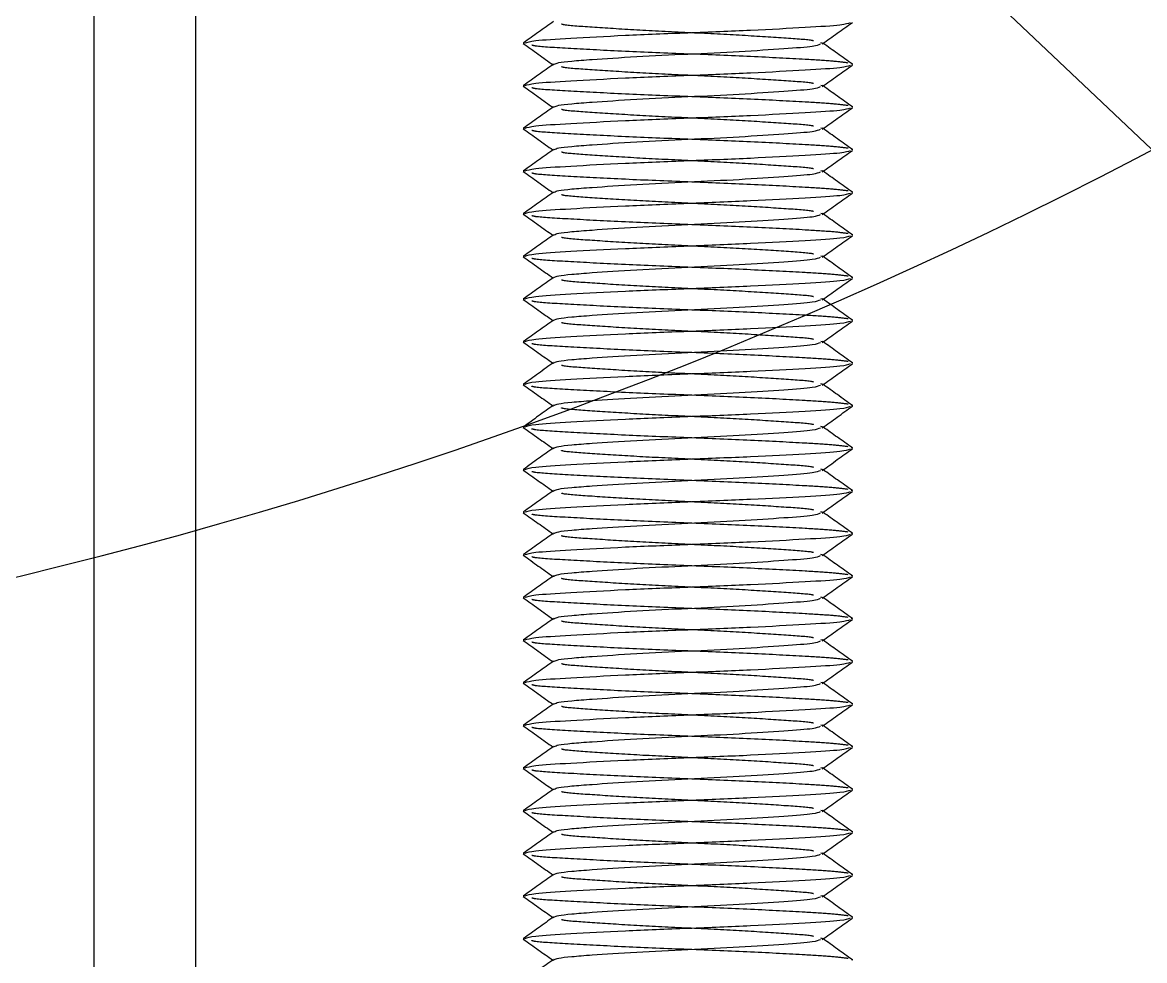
# Model space of a CAD drawing. Header units: metres. Extents: x 0 to 63075, y 0 to 44550.
# Drawn here: x 14238.8 to 14291.4, y 24861.8 to 24905.8 of the extents above; entities that cross this region are included whole.
import ezdxf

# ---------------------------------------------------------------- set-up
doc = ezdxf.new("R2010")
doc.units = ezdxf.units.M
doc.header["$LTSCALE"] = 75
doc.linetypes.add('HIDDEN2', pattern=[4.7625, 3.175, -1.5875])
for name, color, linetype in [('SDM', 7, 'Continuous'), ('SL1', 8, 'Continuous'), ('SL4', 4, 'Continuous'), ('ST1', 7, 'HIDDEN2')]:
    doc.layers.add(name, color=color, linetype=linetype)

# ---------------------------------------------------------------- blocks, each defined once
blk = doc.blocks.new('A$Ca548c4ee')
at = {"layer": 'SL1'}
blk.add_line((5522.121, 2715.219), (6102.121, 2165.219), dxfattribs=at)
blk.add_ellipse((5926.647, 2446.586), major_axis=(0, 241.3), ratio=0.965926, start_param=0.776095, end_param=3.976762, dxfattribs=at)
blk = doc.blocks.new('A$Ca53c419a')
at = {"layer": 'SL4'}
for p, q in [((1004.763, 206.235), (54.76, 206.235)), ((433.056, 190.806), (433.069, 190.862)), ((435.056, 190.806), (435.069, 190.862)), ((437.056, 190.806), (437.069, 190.862)), ((439.056, 190.806), (439.069, 190.862)), ((441.056, 190.806), (441.069, 190.862)), ((443.056, 190.806), (443.069, 190.862)), ((445.056, 190.806), (445.069, 190.862)), ((447.056, 190.806), (447.069, 190.862)), ((449.056, 190.806), (449.069, 190.862)), ((451.056, 190.806), (451.069, 190.862)), ((453.056, 190.806), (453.069, 190.862)), ((455.056, 190.806), (455.069, 190.862)), ((457.056, 190.806), (457.069, 190.862)), ((459.056, 190.806), (459.069, 190.862)), ((461.056, 190.806), (461.069, 190.862)), ((463.056, 190.806), (463.069, 190.862)), ((465.056, 190.806), (465.069, 190.862)), ((467.056, 190.806), (467.069, 190.862)), ((469.056, 190.806), (469.069, 190.862)), ((471.056, 190.806), (471.069, 190.862)), ((473.056, 190.806), (473.069, 190.862)), ((475.056, 190.806), (475.069, 190.862)), ((432.069, 175.408), (432.09, 175.466)), ((434.069, 175.408), (434.09, 175.466)), ((436.069, 175.408), (436.09, 175.466)), ((438.069, 175.408), (438.09, 175.466)), ((440.069, 175.408), (440.09, 175.466)), ((442.069, 175.408), (442.09, 175.466)), ((444.069, 175.408), (444.09, 175.466)), ((446.069, 175.408), (446.09, 175.466)), ((448.069, 175.408), (448.09, 175.466)), ((450.069, 175.408), (450.09, 175.466)), ((452.069, 175.408), (452.09, 175.466)), ((454.069, 175.408), (454.09, 175.466)), ((456.069, 175.408), (456.09, 175.466)), ((458.069, 175.408), (458.09, 175.466)), ((460.069, 175.408), (460.09, 175.466)), ((462.069, 175.408), (462.09, 175.466)), ((464.069, 175.408), (464.09, 175.466)), ((466.069, 175.408), (466.09, 175.466)), ((468.069, 175.408), (468.09, 175.466)), ((470.069, 175.408), (470.09, 175.466)), ((472.069, 175.408), (472.09, 175.466)), ((474.069, 175.408), (474.09, 175.466))]:
    blk.add_line(p, q, dxfattribs=at)
for points, knots in [([(432.093, 189.439), (431.926, 189.674), (431.591, 190.144), (431.256, 190.614), (431.088, 190.849)], [0, 0, 0, 0, 0.499908, 1, 1, 1, 1]), ([(433.056, 190.857), (432.889, 190.623), (432.56, 190.161), (432.231, 189.699), (432.069, 189.472)], [0, 0, 0, 0, 0.5082022, 1, 1, 1, 1]), ([(434.093, 189.439), (433.926, 189.674), (433.591, 190.144), (433.256, 190.614), (433.088, 190.849)], [0, 0, 0, 0, 0.499908, 1, 1, 1, 1]), ([(433.088, 190.771), (433.125, 190.666), (433.205, 190.439), (433.312, 188.718), (433.448, 186.178), (433.569, 183.135), (433.689, 180.092), (433.825, 177.553), (433.931, 175.843), (434.01, 175.618), (434.046, 175.515)], [0, 0, 0, 0, 0.111758, 0.239388, 0.372264, 0.501747, 0.63123, 0.764106, 0.891736, 1, 1, 1, 1]), ([(435.056, 190.857), (434.889, 190.623), (434.56, 190.161), (434.231, 189.699), (434.069, 189.472)], [0, 0, 0, 0, 0.508202, 1, 1, 1, 1]), ([(436.093, 189.439), (435.926, 189.674), (435.591, 190.144), (435.256, 190.614), (435.088, 190.849)], [0, 0, 0, 0, 0.4999079, 1, 1, 1, 1]), ([(435.088, 190.771), (435.125, 190.666), (435.205, 190.439), (435.312, 188.718), (435.448, 186.178), (435.569, 183.135), (435.689, 180.092), (435.825, 177.553), (435.931, 175.843), (436.01, 175.618), (436.046, 175.515)], [0, 0, 0, 0, 0.1117583, 0.2393882, 0.3722641, 0.5017472, 0.6312302, 0.7641061, 0.891736, 1, 1, 1, 1]), ([(437.056, 190.857), (436.889, 190.623), (436.56, 190.161), (436.231, 189.699), (436.069, 189.472)], [0, 0, 0, 0, 0.508202, 1, 1, 1, 1]), ([(438.093, 189.439), (437.926, 189.674), (437.591, 190.144), (437.256, 190.614), (437.088, 190.849)], [0, 0, 0, 0, 0.4999079, 1, 1, 1, 1]), ([(437.088, 190.771), (437.125, 190.666), (437.205, 190.439), (437.312, 188.718), (437.448, 186.178), (437.569, 183.135), (437.689, 180.092), (437.825, 177.553), (437.931, 175.843), (438.01, 175.618), (438.046, 175.515)], [0, 0, 0, 0, 0.1117583, 0.2393882, 0.3722641, 0.5017472, 0.6312302, 0.7641061, 0.891736, 1, 1, 1, 1]), ([(439.056, 190.857), (438.889, 190.623), (438.56, 190.161), (438.231, 189.699), (438.069, 189.472)], [0, 0, 0, 0, 0.5082022, 1, 1, 1, 1]), ([(440.093, 189.439), (439.926, 189.674), (439.591, 190.144), (439.256, 190.614), (439.088, 190.849)], [0, 0, 0, 0, 0.4999079, 1, 1, 1, 1]), ([(439.088, 190.771), (439.125, 190.666), (439.205, 190.439), (439.312, 188.718), (439.448, 186.178), (439.569, 183.135), (439.689, 180.092), (439.825, 177.553), (439.931, 175.843), (440.01, 175.618), (440.046, 175.515)], [0, 0, 0, 0, 0.111758, 0.239388, 0.372264, 0.501747, 0.63123, 0.764106, 0.891736, 1, 1, 1, 1]), ([(441.056, 190.857), (440.889, 190.623), (440.56, 190.161), (440.231, 189.699), (440.069, 189.472)], [0, 0, 0, 0, 0.508202, 1, 1, 1, 1]), ([(442.093, 189.439), (441.926, 189.674), (441.591, 190.144), (441.256, 190.614), (441.088, 190.849)], [0, 0, 0, 0, 0.499908, 1, 1, 1, 1]), ([(441.088, 190.771), (441.125, 190.666), (441.205, 190.439), (441.312, 188.718), (441.448, 186.178), (441.569, 183.135), (441.689, 180.092), (441.825, 177.553), (441.931, 175.843), (442.01, 175.618), (442.046, 175.515)], [0, 0, 0, 0, 0.111758, 0.239388, 0.372264, 0.501747, 0.63123, 0.764106, 0.891736, 1, 1, 1, 1]), ([(443.056, 190.857), (442.889, 190.623), (442.56, 190.161), (442.231, 189.699), (442.069, 189.472)], [0, 0, 0, 0, 0.508202, 1, 1, 1, 1]), ([(444.093, 189.439), (443.926, 189.674), (443.591, 190.144), (443.256, 190.614), (443.088, 190.849)], [0, 0, 0, 0, 0.499908, 1, 1, 1, 1]), ([(443.088, 190.771), (443.125, 190.666), (443.205, 190.439), (443.312, 188.718), (443.448, 186.178), (443.569, 183.135), (443.689, 180.092), (443.825, 177.553), (443.931, 175.843), (444.01, 175.618), (444.046, 175.515)], [0, 0, 0, 0, 0.1117583, 0.2393882, 0.3722641, 0.5017472, 0.6312302, 0.7641061, 0.891736, 1, 1, 1, 1]), ([(445.056, 190.857), (444.889, 190.623), (444.56, 190.161), (444.231, 189.699), (444.069, 189.472)], [0, 0, 0, 0, 0.508202, 1, 1, 1, 1]), ([(446.093, 189.439), (445.926, 189.674), (445.591, 190.144), (445.256, 190.614), (445.088, 190.849)], [0, 0, 0, 0, 0.499908, 1, 1, 1, 1]), ([(445.088, 190.771), (445.125, 190.666), (445.205, 190.439), (445.312, 188.718), (445.448, 186.178), (445.569, 183.135), (445.689, 180.092), (445.825, 177.553), (445.931, 175.843), (446.01, 175.618), (446.046, 175.515)], [0, 0, 0, 0, 0.1117583, 0.2393882, 0.3722641, 0.5017472, 0.6312302, 0.7641061, 0.891736, 1, 1, 1, 1]), ([(447.056, 190.857), (446.889, 190.623), (446.56, 190.161), (446.231, 189.699), (446.069, 189.472)], [0, 0, 0, 0, 0.508202, 1, 1, 1, 1]), ([(448.093, 189.439), (447.926, 189.674), (447.591, 190.144), (447.256, 190.614), (447.088, 190.849)], [0, 0, 0, 0, 0.499908, 1, 1, 1, 1]), ([(447.088, 190.771), (447.125, 190.666), (447.205, 190.439), (447.312, 188.718), (447.448, 186.178), (447.569, 183.135), (447.689, 180.092), (447.825, 177.553), (447.931, 175.843), (448.01, 175.618), (448.046, 175.515)], [0, 0, 0, 0, 0.111758, 0.239388, 0.372264, 0.501747, 0.63123, 0.764106, 0.891736, 1, 1, 1, 1]), ([(449.056, 190.857), (448.889, 190.623), (448.56, 190.161), (448.231, 189.699), (448.069, 189.472)], [0, 0, 0, 0, 0.508202, 1, 1, 1, 1]), ([(450.093, 189.439), (449.926, 189.674), (449.591, 190.144), (449.256, 190.614), (449.088, 190.849)], [0, 0, 0, 0, 0.499908, 1, 1, 1, 1]), ([(449.088, 190.771), (449.125, 190.666), (449.205, 190.439), (449.312, 188.718), (449.448, 186.178), (449.569, 183.135), (449.689, 180.092), (449.825, 177.553), (449.931, 175.843), (450.01, 175.618), (450.046, 175.515)], [0, 0, 0, 0, 0.111758, 0.239388, 0.372264, 0.501747, 0.63123, 0.764106, 0.891736, 1, 1, 1, 1]), ([(451.056, 190.857), (450.889, 190.623), (450.56, 190.161), (450.231, 189.699), (450.069, 189.472)], [0, 0, 0, 0, 0.508202, 1, 1, 1, 1]), ([(452.093, 189.439), (451.926, 189.674), (451.591, 190.144), (451.256, 190.614), (451.088, 190.849)], [0, 0, 0, 0, 0.499908, 1, 1, 1, 1]), ([(451.088, 190.771), (451.125, 190.666), (451.205, 190.439), (451.312, 188.718), (451.448, 186.178), (451.569, 183.135), (451.689, 180.092), (451.825, 177.553), (451.931, 175.843), (452.01, 175.618), (452.046, 175.515)], [0, 0, 0, 0, 0.1117583, 0.2393882, 0.3722641, 0.5017472, 0.6312302, 0.7641061, 0.891736, 1, 1, 1, 1]), ([(453.056, 190.857), (452.889, 190.623), (452.56, 190.161), (452.231, 189.699), (452.069, 189.472)], [0, 0, 0, 0, 0.508202, 1, 1, 1, 1]), ([(454.093, 189.439), (453.926, 189.674), (453.591, 190.144), (453.256, 190.614), (453.088, 190.849)], [0, 0, 0, 0, 0.499908, 1, 1, 1, 1]), ([(453.088, 190.771), (453.125, 190.666), (453.205, 190.439), (453.312, 188.718), (453.448, 186.178), (453.569, 183.135), (453.689, 180.092), (453.825, 177.553), (453.931, 175.843), (454.01, 175.618), (454.046, 175.515)], [0, 0, 0, 0, 0.1117583, 0.2393882, 0.3722641, 0.5017472, 0.6312302, 0.7641061, 0.891736, 1, 1, 1, 1]), ([(455.056, 190.857), (454.889, 190.623), (454.56, 190.161), (454.231, 189.699), (454.069, 189.472)], [0, 0, 0, 0, 0.508202, 1, 1, 1, 1]), ([(456.093, 189.439), (455.926, 189.674), (455.591, 190.144), (455.256, 190.614), (455.088, 190.849)], [0, 0, 0, 0, 0.499908, 1, 1, 1, 1]), ([(455.088, 190.771), (455.125, 190.666), (455.205, 190.439), (455.312, 188.718), (455.448, 186.178), (455.569, 183.135), (455.689, 180.092), (455.825, 177.553), (455.931, 175.843), (456.01, 175.618), (456.046, 175.515)], [0, 0, 0, 0, 0.111758, 0.239388, 0.372264, 0.501747, 0.63123, 0.764106, 0.891736, 1, 1, 1, 1]), ([(457.056, 190.857), (456.889, 190.623), (456.56, 190.161), (456.231, 189.699), (456.069, 189.472)], [0, 0, 0, 0, 0.508202, 1, 1, 1, 1]), ([(458.093, 189.439), (457.926, 189.674), (457.591, 190.144), (457.256, 190.614), (457.088, 190.849)], [0, 0, 0, 0, 0.499908, 1, 1, 1, 1]), ([(457.088, 190.771), (457.125, 190.666), (457.205, 190.439), (457.312, 188.718), (457.448, 186.178), (457.569, 183.135), (457.689, 180.092), (457.825, 177.553), (457.931, 175.843), (458.01, 175.618), (458.046, 175.515)], [0, 0, 0, 0, 0.111758, 0.239388, 0.372264, 0.501747, 0.63123, 0.764106, 0.891736, 1, 1, 1, 1]), ([(459.056, 190.857), (458.889, 190.623), (458.56, 190.161), (458.231, 189.699), (458.069, 189.472)], [0, 0, 0, 0, 0.5082022, 1, 1, 1, 1]), ([(460.093, 189.439), (459.926, 189.674), (459.591, 190.144), (459.256, 190.614), (459.088, 190.849)], [0, 0, 0, 0, 0.499908, 1, 1, 1, 1]), ([(459.088, 190.771), (459.125, 190.666), (459.205, 190.439), (459.312, 188.718), (459.448, 186.178), (459.569, 183.135), (459.689, 180.092), (459.825, 177.553), (459.931, 175.843), (460.01, 175.618), (460.046, 175.515)], [0, 0, 0, 0, 0.111758, 0.239388, 0.372264, 0.501747, 0.63123, 0.764106, 0.891736, 1, 1, 1, 1]), ([(461.056, 190.857), (460.889, 190.623), (460.56, 190.161), (460.231, 189.699), (460.069, 189.472)], [0, 0, 0, 0, 0.508202, 1, 1, 1, 1]), ([(462.093, 189.439), (461.926, 189.674), (461.591, 190.144), (461.256, 190.614), (461.088, 190.849)], [0, 0, 0, 0, 0.499908, 1, 1, 1, 1]), ([(461.088, 190.771), (461.125, 190.666), (461.205, 190.439), (461.312, 188.718), (461.448, 186.178), (461.569, 183.135), (461.689, 180.092), (461.825, 177.553), (461.931, 175.843), (462.01, 175.618), (462.046, 175.515)], [0, 0, 0, 0, 0.1117583, 0.2393882, 0.3722641, 0.5017472, 0.6312302, 0.7641061, 0.891736, 1, 1, 1, 1]), ([(463.056, 190.857), (462.889, 190.623), (462.56, 190.161), (462.231, 189.699), (462.069, 189.472)], [0, 0, 0, 0, 0.508202, 1, 1, 1, 1]), ([(464.093, 189.439), (463.926, 189.674), (463.591, 190.144), (463.256, 190.614), (463.088, 190.849)], [0, 0, 0, 0, 0.499908, 1, 1, 1, 1]), ([(463.088, 190.771), (463.125, 190.666), (463.205, 190.439), (463.312, 188.718), (463.448, 186.178), (463.569, 183.135), (463.689, 180.092), (463.825, 177.553), (463.931, 175.843), (464.01, 175.618), (464.046, 175.515)], [0, 0, 0, 0, 0.111758, 0.239388, 0.372264, 0.501747, 0.63123, 0.764106, 0.891736, 1, 1, 1, 1]), ([(465.056, 190.857), (464.889, 190.623), (464.56, 190.161), (464.231, 189.699), (464.069, 189.472)], [0, 0, 0, 0, 0.508202, 1, 1, 1, 1]), ([(466.093, 189.439), (465.926, 189.674), (465.591, 190.144), (465.256, 190.614), (465.088, 190.849)], [0, 0, 0, 0, 0.499908, 1, 1, 1, 1]), ([(465.088, 190.771), (465.125, 190.666), (465.205, 190.439), (465.312, 188.718), (465.448, 186.178), (465.569, 183.135), (465.689, 180.092), (465.825, 177.553), (465.931, 175.843), (466.01, 175.618), (466.046, 175.515)], [0, 0, 0, 0, 0.111758, 0.239388, 0.372264, 0.501747, 0.63123, 0.764106, 0.891736, 1, 1, 1, 1]), ([(467.056, 190.857), (466.889, 190.623), (466.56, 190.161), (466.231, 189.699), (466.069, 189.472)], [0, 0, 0, 0, 0.5082022, 1, 1, 1, 1]), ([(468.093, 189.439), (467.926, 189.674), (467.591, 190.144), (467.256, 190.614), (467.088, 190.849)], [0, 0, 0, 0, 0.4999079, 1, 1, 1, 1]), ([(467.088, 190.771), (467.125, 190.666), (467.205, 190.439), (467.312, 188.718), (467.448, 186.178), (467.569, 183.135), (467.689, 180.092), (467.825, 177.553), (467.931, 175.843), (468.01, 175.618), (468.046, 175.515)], [0, 0, 0, 0, 0.1117583, 0.2393882, 0.3722641, 0.5017472, 0.6312302, 0.7641061, 0.891736, 1, 1, 1, 1]), ([(469.056, 190.857), (468.889, 190.623), (468.56, 190.161), (468.231, 189.699), (468.069, 189.472)], [0, 0, 0, 0, 0.508202, 1, 1, 1, 1]), ([(470.093, 189.439), (469.926, 189.674), (469.591, 190.144), (469.256, 190.614), (469.088, 190.849)], [0, 0, 0, 0, 0.499908, 1, 1, 1, 1]), ([(469.088, 190.771), (469.125, 190.666), (469.205, 190.439), (469.312, 188.718), (469.448, 186.178), (469.569, 183.135), (469.689, 180.092), (469.825, 177.553), (469.931, 175.843), (470.01, 175.618), (470.046, 175.515)], [0, 0, 0, 0, 0.111758, 0.239388, 0.372264, 0.501747, 0.63123, 0.764106, 0.891736, 1, 1, 1, 1]), ([(471.056, 190.857), (470.889, 190.623), (470.56, 190.161), (470.231, 189.699), (470.069, 189.472)], [0, 0, 0, 0, 0.508202, 1, 1, 1, 1]), ([(472.093, 189.439), (471.926, 189.674), (471.591, 190.144), (471.256, 190.614), (471.088, 190.849)], [0, 0, 0, 0, 0.499908, 1, 1, 1, 1]), ([(471.088, 190.771), (471.125, 190.666), (471.205, 190.439), (471.312, 188.718), (471.448, 186.178), (471.569, 183.135), (471.689, 180.092), (471.825, 177.553), (471.931, 175.843), (472.01, 175.618), (472.046, 175.515)], [0, 0, 0, 0, 0.111758, 0.239388, 0.372264, 0.501747, 0.63123, 0.764106, 0.891736, 1, 1, 1, 1]), ([(473.056, 190.857), (472.889, 190.623), (472.56, 190.161), (472.231, 189.699), (472.069, 189.472)], [0, 0, 0, 0, 0.5082022, 1, 1, 1, 1]), ([(474.093, 189.439), (473.926, 189.674), (473.591, 190.144), (473.256, 190.614), (473.088, 190.849)], [0, 0, 0, 0, 0.499908, 1, 1, 1, 1]), ([(473.088, 190.771), (473.125, 190.666), (473.205, 190.439), (473.312, 188.718), (473.448, 186.178), (473.569, 183.135), (473.689, 180.092), (473.825, 177.553), (473.931, 175.843), (474.01, 175.618), (474.046, 175.515)], [0, 0, 0, 0, 0.111758, 0.239388, 0.372264, 0.501747, 0.63123, 0.764106, 0.891736, 1, 1, 1, 1]), ([(475.056, 190.857), (474.889, 190.623), (474.56, 190.161), (474.231, 189.699), (474.069, 189.472)], [0, 0, 0, 0, 0.508202, 1, 1, 1, 1]), ([(476.093, 189.439), (475.926, 189.674), (475.591, 190.144), (475.256, 190.614), (475.088, 190.849)], [0, 0, 0, 0, 0.499908, 1, 1, 1, 1]), ([(475.088, 190.771), (475.125, 190.666), (475.205, 190.439), (475.312, 188.718), (475.448, 186.178), (475.569, 183.135), (475.689, 180.092), (475.825, 177.553), (475.931, 175.843), (476.01, 175.618), (476.046, 175.515)], [0, 0, 0, 0, 0.111758, 0.239388, 0.372264, 0.501747, 0.63123, 0.764106, 0.891736, 1, 1, 1, 1]), ([(432.092, 189.391), (432.116, 189.35), (432.168, 189.262), (432.238, 188.621), (432.328, 187.48), (432.448, 185.618), (432.569, 183.137), (432.689, 180.645), (432.825, 178.57), (432.93, 177.181), (433.007, 176.998), (433.042, 176.915)], [0, 0, 0, 0, 0.0726073, 0.1550688, 0.2378835, 0.371691, 0.5020758, 0.6324606, 0.7662681, 0.8947836, 1, 1, 1, 1]), ([(434.092, 189.391), (434.116, 189.35), (434.168, 189.262), (434.238, 188.621), (434.328, 187.48), (434.448, 185.618), (434.569, 183.137), (434.689, 180.645), (434.825, 178.57), (434.93, 177.181), (435.007, 176.998), (435.042, 176.915)], [0, 0, 0, 0, 0.072607, 0.155069, 0.237884, 0.371691, 0.502076, 0.632461, 0.766268, 0.894784, 1, 1, 1, 1]), ([(436.092, 189.391), (436.116, 189.35), (436.168, 189.262), (436.238, 188.621), (436.328, 187.48), (436.448, 185.618), (436.569, 183.137), (436.689, 180.645), (436.825, 178.57), (436.93, 177.181), (437.007, 176.998), (437.042, 176.915)], [0, 0, 0, 0, 0.0726073, 0.1550688, 0.2378835, 0.371691, 0.5020758, 0.6324606, 0.7662681, 0.8947836, 1, 1, 1, 1]), ([(438.092, 189.391), (438.116, 189.35), (438.168, 189.262), (438.238, 188.621), (438.328, 187.48), (438.448, 185.618), (438.569, 183.137), (438.689, 180.645), (438.825, 178.57), (438.93, 177.181), (439.007, 176.998), (439.042, 176.915)], [0, 0, 0, 0, 0.072607, 0.155069, 0.237884, 0.371691, 0.502076, 0.632461, 0.766268, 0.894784, 1, 1, 1, 1]), ([(440.092, 189.391), (440.116, 189.35), (440.168, 189.262), (440.238, 188.621), (440.328, 187.48), (440.448, 185.618), (440.569, 183.137), (440.689, 180.645), (440.825, 178.57), (440.93, 177.181), (441.007, 176.998), (441.042, 176.915)], [0, 0, 0, 0, 0.0726073, 0.1550688, 0.2378835, 0.371691, 0.5020758, 0.6324606, 0.7662681, 0.8947836, 1, 1, 1, 1]), ([(442.092, 189.391), (442.116, 189.35), (442.168, 189.262), (442.238, 188.621), (442.328, 187.48), (442.448, 185.618), (442.569, 183.137), (442.689, 180.645), (442.825, 178.57), (442.93, 177.181), (443.007, 176.998), (443.042, 176.915)], [0, 0, 0, 0, 0.072607, 0.155069, 0.237884, 0.371691, 0.502076, 0.632461, 0.766268, 0.894784, 1, 1, 1, 1]), ([(444.092, 189.391), (444.116, 189.35), (444.168, 189.262), (444.238, 188.621), (444.328, 187.48), (444.448, 185.618), (444.569, 183.137), (444.689, 180.645), (444.825, 178.57), (444.93, 177.181), (445.007, 176.998), (445.042, 176.915)], [0, 0, 0, 0, 0.0726073, 0.1550688, 0.2378835, 0.371691, 0.5020758, 0.6324606, 0.7662681, 0.8947836, 1, 1, 1, 1]), ([(446.092, 189.391), (446.116, 189.35), (446.168, 189.262), (446.238, 188.621), (446.328, 187.48), (446.448, 185.618), (446.569, 183.137), (446.689, 180.645), (446.825, 178.57), (446.93, 177.181), (447.007, 176.998), (447.042, 176.915)], [0, 0, 0, 0, 0.072607, 0.155069, 0.237884, 0.371691, 0.502076, 0.632461, 0.766268, 0.894784, 1, 1, 1, 1]), ([(448.092, 189.391), (448.116, 189.35), (448.168, 189.262), (448.238, 188.621), (448.328, 187.48), (448.448, 185.618), (448.569, 183.137), (448.689, 180.645), (448.825, 178.57), (448.93, 177.181), (449.007, 176.998), (449.042, 176.915)], [0, 0, 0, 0, 0.0726073, 0.1550688, 0.2378835, 0.371691, 0.5020758, 0.6324606, 0.7662681, 0.8947836, 1, 1, 1, 1]), ([(450.092, 189.391), (450.116, 189.35), (450.168, 189.262), (450.238, 188.621), (450.328, 187.48), (450.448, 185.618), (450.569, 183.137), (450.689, 180.645), (450.825, 178.57), (450.93, 177.181), (451.007, 176.998), (451.042, 176.915)], [0, 0, 0, 0, 0.072607, 0.155069, 0.237884, 0.371691, 0.502076, 0.632461, 0.766268, 0.894784, 1, 1, 1, 1]), ([(452.092, 189.391), (452.116, 189.35), (452.168, 189.262), (452.238, 188.621), (452.328, 187.48), (452.448, 185.618), (452.569, 183.137), (452.689, 180.645), (452.825, 178.57), (452.93, 177.181), (453.007, 176.998), (453.042, 176.915)], [0, 0, 0, 0, 0.0726073, 0.1550688, 0.2378835, 0.371691, 0.5020758, 0.6324606, 0.7662681, 0.8947836, 1, 1, 1, 1]), ([(454.092, 189.391), (454.116, 189.35), (454.168, 189.262), (454.238, 188.621), (454.328, 187.48), (454.448, 185.618), (454.569, 183.137), (454.689, 180.645), (454.825, 178.57), (454.93, 177.181), (455.007, 176.998), (455.042, 176.915)], [0, 0, 0, 0, 0.072607, 0.155069, 0.237884, 0.371691, 0.502076, 0.632461, 0.766268, 0.894784, 1, 1, 1, 1]), ([(456.092, 189.391), (456.116, 189.35), (456.168, 189.262), (456.238, 188.621), (456.328, 187.48), (456.448, 185.618), (456.569, 183.137), (456.689, 180.645), (456.825, 178.57), (456.93, 177.181), (457.007, 176.998), (457.042, 176.915)], [0, 0, 0, 0, 0.072607, 0.155069, 0.237884, 0.371691, 0.502076, 0.632461, 0.766268, 0.894784, 1, 1, 1, 1]), ([(458.092, 189.391), (458.116, 189.35), (458.168, 189.262), (458.238, 188.621), (458.328, 187.48), (458.448, 185.618), (458.569, 183.137), (458.689, 180.645), (458.825, 178.57), (458.93, 177.181), (459.007, 176.998), (459.042, 176.915)], [0, 0, 0, 0, 0.072607, 0.155069, 0.237884, 0.371691, 0.502076, 0.632461, 0.766268, 0.894784, 1, 1, 1, 1]), ([(460.092, 189.391), (460.116, 189.35), (460.168, 189.262), (460.238, 188.621), (460.328, 187.48), (460.448, 185.618), (460.569, 183.137), (460.689, 180.645), (460.825, 178.57), (460.93, 177.181), (461.007, 176.998), (461.042, 176.915)], [0, 0, 0, 0, 0.072607, 0.155069, 0.237884, 0.371691, 0.502076, 0.632461, 0.766268, 0.894784, 1, 1, 1, 1]), ([(462.092, 189.391), (462.116, 189.35), (462.168, 189.262), (462.238, 188.621), (462.328, 187.48), (462.448, 185.618), (462.569, 183.137), (462.689, 180.645), (462.825, 178.57), (462.93, 177.181), (463.007, 176.998), (463.042, 176.915)], [0, 0, 0, 0, 0.072607, 0.155069, 0.237884, 0.371691, 0.502076, 0.632461, 0.766268, 0.894784, 1, 1, 1, 1]), ([(464.092, 189.391), (464.116, 189.35), (464.168, 189.262), (464.238, 188.621), (464.328, 187.48), (464.448, 185.618), (464.569, 183.137), (464.689, 180.645), (464.825, 178.57), (464.93, 177.181), (465.007, 176.998), (465.042, 176.915)], [0, 0, 0, 0, 0.072607, 0.155069, 0.237884, 0.371691, 0.502076, 0.632461, 0.766268, 0.894784, 1, 1, 1, 1]), ([(466.092, 189.391), (466.116, 189.35), (466.168, 189.262), (466.238, 188.621), (466.328, 187.48), (466.448, 185.618), (466.569, 183.137), (466.689, 180.645), (466.825, 178.57), (466.93, 177.181), (467.007, 176.998), (467.042, 176.915)], [0, 0, 0, 0, 0.072607, 0.155069, 0.237884, 0.371691, 0.502076, 0.632461, 0.766268, 0.894784, 1, 1, 1, 1]), ([(468.092, 189.391), (468.116, 189.35), (468.168, 189.262), (468.238, 188.621), (468.328, 187.48), (468.448, 185.618), (468.569, 183.137), (468.689, 180.645), (468.825, 178.57), (468.93, 177.181), (469.007, 176.998), (469.042, 176.915)], [0, 0, 0, 0, 0.072607, 0.155069, 0.237884, 0.371691, 0.502076, 0.632461, 0.766268, 0.894784, 1, 1, 1, 1]), ([(470.092, 189.391), (470.116, 189.35), (470.168, 189.262), (470.238, 188.621), (470.328, 187.48), (470.448, 185.618), (470.569, 183.137), (470.689, 180.645), (470.825, 178.57), (470.93, 177.181), (471.007, 176.998), (471.042, 176.915)], [0, 0, 0, 0, 0.072607, 0.155069, 0.237884, 0.371691, 0.502076, 0.632461, 0.766268, 0.894784, 1, 1, 1, 1]), ([(472.092, 189.391), (472.116, 189.35), (472.168, 189.262), (472.238, 188.621), (472.328, 187.48), (472.448, 185.618), (472.569, 183.137), (472.689, 180.645), (472.825, 178.57), (472.93, 177.181), (473.007, 176.998), (473.042, 176.915)], [0, 0, 0, 0, 0.072607, 0.155069, 0.237884, 0.371691, 0.502076, 0.632461, 0.766268, 0.894784, 1, 1, 1, 1]), ([(474.092, 189.391), (474.116, 189.35), (474.168, 189.262), (474.238, 188.621), (474.328, 187.48), (474.448, 185.618), (474.569, 183.137), (474.689, 180.645), (474.825, 178.57), (474.93, 177.181), (475.007, 176.998), (475.042, 176.915)], [0, 0, 0, 0, 0.072607, 0.155069, 0.237884, 0.371691, 0.502076, 0.632461, 0.766268, 0.894784, 1, 1, 1, 1]), ([(433.041, 176.836), (433.208, 176.601), (433.543, 176.131), (433.878, 175.661), (434.045, 175.426)], [0, 0, 0, 0, 0.499911, 1, 1, 1, 1]), ([(435.041, 176.836), (435.208, 176.601), (435.543, 176.131), (435.878, 175.661), (436.045, 175.426)], [0, 0, 0, 0, 0.4999108, 1, 1, 1, 1]), ([(437.041, 176.836), (437.208, 176.601), (437.543, 176.131), (437.878, 175.661), (438.045, 175.426)], [0, 0, 0, 0, 0.4999108, 1, 1, 1, 1]), ([(439.041, 176.836), (439.208, 176.601), (439.543, 176.131), (439.878, 175.661), (440.045, 175.426)], [0, 0, 0, 0, 0.499911, 1, 1, 1, 1]), ([(441.041, 176.836), (441.208, 176.601), (441.543, 176.131), (441.878, 175.661), (442.045, 175.426)], [0, 0, 0, 0, 0.499911, 1, 1, 1, 1]), ([(443.041, 176.836), (443.208, 176.601), (443.543, 176.131), (443.878, 175.661), (444.045, 175.426)], [0, 0, 0, 0, 0.499911, 1, 1, 1, 1]), ([(445.041, 176.836), (445.208, 176.601), (445.543, 176.131), (445.878, 175.661), (446.045, 175.426)], [0, 0, 0, 0, 0.499911, 1, 1, 1, 1]), ([(447.041, 176.836), (447.208, 176.601), (447.543, 176.131), (447.878, 175.661), (448.045, 175.426)], [0, 0, 0, 0, 0.4999108, 1, 1, 1, 1]), ([(449.041, 176.836), (449.208, 176.601), (449.543, 176.131), (449.878, 175.661), (450.045, 175.426)], [0, 0, 0, 0, 0.499911, 1, 1, 1, 1]), ([(451.041, 176.836), (451.208, 176.601), (451.543, 176.131), (451.878, 175.661), (452.045, 175.426)], [0, 0, 0, 0, 0.499911, 1, 1, 1, 1]), ([(453.041, 176.836), (453.208, 176.601), (453.543, 176.131), (453.878, 175.661), (454.045, 175.426)], [0, 0, 0, 0, 0.499911, 1, 1, 1, 1]), ([(455.041, 176.836), (455.208, 176.601), (455.543, 176.131), (455.878, 175.661), (456.045, 175.426)], [0, 0, 0, 0, 0.499911, 1, 1, 1, 1]), ([(457.041, 176.836), (457.208, 176.601), (457.543, 176.131), (457.878, 175.661), (458.045, 175.426)], [0, 0, 0, 0, 0.499911, 1, 1, 1, 1]), ([(459.041, 176.836), (459.208, 176.601), (459.543, 176.131), (459.878, 175.661), (460.045, 175.426)], [0, 0, 0, 0, 0.499911, 1, 1, 1, 1]), ([(461.041, 176.836), (461.208, 176.601), (461.543, 176.131), (461.878, 175.661), (462.045, 175.426)], [0, 0, 0, 0, 0.499911, 1, 1, 1, 1]), ([(463.041, 176.836), (463.208, 176.601), (463.543, 176.131), (463.878, 175.661), (464.045, 175.426)], [0, 0, 0, 0, 0.499911, 1, 1, 1, 1]), ([(465.041, 176.836), (465.208, 176.601), (465.543, 176.131), (465.878, 175.661), (466.045, 175.426)], [0, 0, 0, 0, 0.499911, 1, 1, 1, 1]), ([(467.041, 176.836), (467.208, 176.601), (467.543, 176.131), (467.878, 175.661), (468.045, 175.426)], [0, 0, 0, 0, 0.499911, 1, 1, 1, 1]), ([(469.041, 176.836), (469.208, 176.601), (469.543, 176.131), (469.878, 175.661), (470.045, 175.426)], [0, 0, 0, 0, 0.499911, 1, 1, 1, 1]), ([(471.041, 176.836), (471.208, 176.601), (471.543, 176.131), (471.878, 175.661), (472.045, 175.426)], [0, 0, 0, 0, 0.499911, 1, 1, 1, 1]), ([(473.041, 176.836), (473.208, 176.601), (473.543, 176.131), (473.878, 175.661), (474.045, 175.426)], [0, 0, 0, 0, 0.499911, 1, 1, 1, 1]), ([(475.041, 176.836), (475.208, 176.601), (475.543, 176.131), (475.878, 175.661), (476.045, 175.426)], [0, 0, 0, 0, 0.499911, 1, 1, 1, 1]), ([(432.09, 175.423), (432.257, 175.658), (432.583, 176.116), (432.91, 176.573), (433.069, 176.797)], [0, 0, 0, 0, 0.512508, 1, 1, 1, 1]), ([(434.09, 175.423), (434.257, 175.658), (434.583, 176.116), (434.91, 176.573), (435.069, 176.797)], [0, 0, 0, 0, 0.512508, 1, 1, 1, 1]), ([(436.09, 175.423), (436.257, 175.658), (436.583, 176.116), (436.91, 176.573), (437.069, 176.797)], [0, 0, 0, 0, 0.512508, 1, 1, 1, 1]), ([(438.09, 175.423), (438.257, 175.658), (438.583, 176.116), (438.91, 176.573), (439.069, 176.797)], [0, 0, 0, 0, 0.5125075, 1, 1, 1, 1]), ([(440.09, 175.423), (440.257, 175.658), (440.583, 176.116), (440.91, 176.573), (441.069, 176.797)], [0, 0, 0, 0, 0.512508, 1, 1, 1, 1]), ([(442.09, 175.423), (442.257, 175.658), (442.583, 176.116), (442.91, 176.573), (443.069, 176.797)], [0, 0, 0, 0, 0.512508, 1, 1, 1, 1]), ([(444.09, 175.423), (444.257, 175.658), (444.583, 176.116), (444.91, 176.573), (445.069, 176.797)], [0, 0, 0, 0, 0.512508, 1, 1, 1, 1]), ([(446.09, 175.423), (446.257, 175.658), (446.583, 176.116), (446.91, 176.573), (447.069, 176.797)], [0, 0, 0, 0, 0.512508, 1, 1, 1, 1]), ([(448.09, 175.423), (448.257, 175.658), (448.583, 176.116), (448.91, 176.573), (449.069, 176.797)], [0, 0, 0, 0, 0.5125075, 1, 1, 1, 1]), ([(450.09, 175.423), (450.257, 175.658), (450.583, 176.116), (450.91, 176.573), (451.069, 176.797)], [0, 0, 0, 0, 0.512508, 1, 1, 1, 1]), ([(452.09, 175.423), (452.257, 175.658), (452.583, 176.116), (452.91, 176.573), (453.069, 176.797)], [0, 0, 0, 0, 0.512508, 1, 1, 1, 1]), ([(454.09, 175.423), (454.257, 175.658), (454.583, 176.116), (454.91, 176.573), (455.069, 176.797)], [0, 0, 0, 0, 0.512508, 1, 1, 1, 1]), ([(456.09, 175.423), (456.257, 175.658), (456.583, 176.116), (456.91, 176.573), (457.069, 176.797)], [0, 0, 0, 0, 0.5125075, 1, 1, 1, 1]), ([(458.09, 175.423), (458.257, 175.658), (458.583, 176.116), (458.91, 176.573), (459.069, 176.797)], [0, 0, 0, 0, 0.5125075, 1, 1, 1, 1]), ([(460.09, 175.423), (460.257, 175.658), (460.583, 176.116), (460.91, 176.573), (461.069, 176.797)], [0, 0, 0, 0, 0.512508, 1, 1, 1, 1]), ([(462.09, 175.423), (462.257, 175.658), (462.583, 176.116), (462.91, 176.573), (463.069, 176.797)], [0, 0, 0, 0, 0.5125075, 1, 1, 1, 1]), ([(464.09, 175.423), (464.257, 175.658), (464.583, 176.116), (464.91, 176.573), (465.069, 176.797)], [0, 0, 0, 0, 0.5125075, 1, 1, 1, 1]), ([(466.09, 175.423), (466.257, 175.658), (466.583, 176.116), (466.91, 176.573), (467.069, 176.797)], [0, 0, 0, 0, 0.512508, 1, 1, 1, 1]), ([(468.09, 175.423), (468.257, 175.658), (468.583, 176.116), (468.91, 176.573), (469.069, 176.797)], [0, 0, 0, 0, 0.512508, 1, 1, 1, 1]), ([(470.09, 175.423), (470.257, 175.658), (470.583, 176.116), (470.91, 176.573), (471.069, 176.797)], [0, 0, 0, 0, 0.5125075, 1, 1, 1, 1]), ([(472.09, 175.423), (472.257, 175.658), (472.583, 176.116), (472.91, 176.573), (473.069, 176.797)], [0, 0, 0, 0, 0.5125075, 1, 1, 1, 1]), ([(474.09, 175.423), (474.257, 175.658), (474.583, 176.116), (474.91, 176.573), (475.069, 176.797)], [0, 0, 0, 0, 0.512508, 1, 1, 1, 1])]:
    blk.add_open_spline(points, degree=3, knots=knots, dxfattribs=at)
at = {"layer": 'ST1'}
for p, q in [((1004.763, 210.997), (4.763, 210.997)), ((432.069, 189.472), (432.053, 189.45)), ((432.055, 189.403), (432.069, 189.456)), ((434.069, 189.472), (434.053, 189.45)), ((434.055, 189.403), (434.069, 189.456)), ((436.069, 189.472), (436.053, 189.45)), ((436.055, 189.403), (436.069, 189.456)), ((438.069, 189.472), (438.053, 189.45)), ((438.055, 189.403), (438.069, 189.456)), ((440.069, 189.472), (440.053, 189.45)), ((440.055, 189.403), (440.069, 189.456)), ((442.069, 189.472), (442.053, 189.45)), ((442.055, 189.403), (442.069, 189.456)), ((444.069, 189.472), (444.053, 189.45)), ((444.055, 189.403), (444.069, 189.456)), ((446.069, 189.472), (446.053, 189.45)), ((446.055, 189.403), (446.069, 189.456)), ((448.069, 189.472), (448.053, 189.45)), ((448.055, 189.403), (448.069, 189.456)), ((450.069, 189.472), (450.053, 189.45)), ((450.055, 189.403), (450.069, 189.456)), ((452.069, 189.472), (452.053, 189.45)), ((452.055, 189.403), (452.069, 189.456)), ((454.069, 189.472), (454.053, 189.45)), ((454.055, 189.403), (454.069, 189.456)), ((456.069, 189.472), (456.053, 189.45)), ((456.055, 189.403), (456.069, 189.456)), ((458.069, 189.472), (458.053, 189.45)), ((458.055, 189.403), (458.069, 189.456)), ((460.069, 189.472), (460.053, 189.45)), ((460.055, 189.403), (460.069, 189.456)), ((462.069, 189.472), (462.053, 189.45)), ((462.055, 189.403), (462.069, 189.456)), ((464.069, 189.472), (464.053, 189.45)), ((464.055, 189.403), (464.069, 189.456)), ((466.069, 189.472), (466.053, 189.45)), ((466.055, 189.403), (466.069, 189.456)), ((468.069, 189.472), (468.053, 189.45)), ((468.055, 189.403), (468.069, 189.456)), ((470.069, 189.472), (470.053, 189.45)), ((470.055, 189.403), (470.069, 189.456)), ((472.069, 189.472), (472.053, 189.45)), ((472.055, 189.403), (472.069, 189.456)), ((474.069, 189.472), (474.053, 189.45)), ((474.055, 189.403), (474.069, 189.456)), ((433.069, 176.814), (433.092, 176.902)), ((433.069, 176.797), (433.093, 176.831)), ((435.069, 176.814), (435.092, 176.902)), ((435.069, 176.797), (435.093, 176.831)), ((437.069, 176.814), (437.092, 176.902)), ((437.069, 176.797), (437.093, 176.831)), ((439.069, 176.814), (439.092, 176.902)), ((439.069, 176.797), (439.093, 176.831)), ((441.069, 176.814), (441.092, 176.902)), ((441.069, 176.797), (441.093, 176.831)), ((443.069, 176.814), (443.092, 176.902)), ((443.069, 176.797), (443.093, 176.831)), ((445.069, 176.814), (445.092, 176.902)), ((445.069, 176.797), (445.093, 176.831)), ((447.069, 176.814), (447.092, 176.902)), ((447.069, 176.797), (447.093, 176.831)), ((449.069, 176.814), (449.092, 176.902)), ((449.069, 176.797), (449.093, 176.831)), ((451.069, 176.814), (451.092, 176.902)), ((451.069, 176.797), (451.093, 176.831)), ((453.069, 176.814), (453.092, 176.902)), ((453.069, 176.797), (453.093, 176.831)), ((455.069, 176.814), (455.092, 176.902)), ((455.069, 176.797), (455.093, 176.831)), ((457.069, 176.814), (457.092, 176.902)), ((457.069, 176.797), (457.093, 176.831)), ((459.069, 176.814), (459.092, 176.902)), ((459.069, 176.797), (459.093, 176.831)), ((461.069, 176.814), (461.092, 176.902)), ((461.069, 176.797), (461.093, 176.831)), ((463.069, 176.814), (463.092, 176.902)), ((463.069, 176.797), (463.093, 176.831)), ((465.069, 176.814), (465.092, 176.902)), ((465.069, 176.797), (465.093, 176.831)), ((467.069, 176.814), (467.092, 176.902)), ((467.069, 176.797), (467.093, 176.831)), ((469.069, 176.814), (469.092, 176.902)), ((469.069, 176.797), (469.093, 176.831)), ((471.069, 176.814), (471.092, 176.902)), ((471.069, 176.797), (471.093, 176.831)), ((473.069, 176.814), (473.092, 176.902)), ((473.069, 176.797), (473.093, 176.831)), ((475.069, 176.814), (475.092, 176.902)), ((475.069, 176.797), (475.093, 176.831))]:
    blk.add_line(p, q, dxfattribs=at)
for points, knots in [([(432.147, 175.625), (432.175, 175.844), (432.232, 176.282), (432.325, 177.786), (432.448, 180.095), (432.569, 183.132), (432.689, 186.186), (432.826, 188.687), (432.912, 190.206), (432.968, 190.411), (432.983, 190.463)], [0, 0, 0, 0, 0.103388, 0.206233, 0.357671, 0.505243, 0.652814, 0.804253, 0.949712, 1, 1, 1, 1]), ([(434.147, 175.625), (434.175, 175.844), (434.232, 176.282), (434.325, 177.786), (434.448, 180.095), (434.569, 183.132), (434.689, 186.186), (434.826, 188.687), (434.912, 190.206), (434.968, 190.411), (434.983, 190.463)], [0, 0, 0, 0, 0.1033882, 0.2062326, 0.357671, 0.5052426, 0.6528142, 0.8042526, 0.9497121, 1, 1, 1, 1]), ([(436.147, 175.625), (436.175, 175.844), (436.232, 176.282), (436.325, 177.786), (436.448, 180.095), (436.569, 183.132), (436.689, 186.186), (436.826, 188.687), (436.912, 190.206), (436.968, 190.411), (436.983, 190.463)], [0, 0, 0, 0, 0.103388, 0.206233, 0.357671, 0.505243, 0.652814, 0.804253, 0.949712, 1, 1, 1, 1]), ([(438.147, 175.625), (438.175, 175.844), (438.232, 176.282), (438.325, 177.786), (438.448, 180.095), (438.569, 183.132), (438.689, 186.186), (438.826, 188.687), (438.912, 190.206), (438.968, 190.411), (438.983, 190.463)], [0, 0, 0, 0, 0.1033882, 0.2062326, 0.357671, 0.5052426, 0.6528142, 0.8042526, 0.9497121, 1, 1, 1, 1]), ([(440.147, 175.625), (440.175, 175.844), (440.232, 176.282), (440.325, 177.786), (440.448, 180.095), (440.569, 183.132), (440.689, 186.186), (440.826, 188.687), (440.912, 190.206), (440.968, 190.411), (440.983, 190.463)], [0, 0, 0, 0, 0.103388, 0.206233, 0.357671, 0.505243, 0.652814, 0.804253, 0.949712, 1, 1, 1, 1]), ([(442.147, 175.625), (442.175, 175.844), (442.232, 176.282), (442.325, 177.786), (442.448, 180.095), (442.569, 183.132), (442.689, 186.186), (442.826, 188.687), (442.912, 190.206), (442.968, 190.411), (442.983, 190.463)], [0, 0, 0, 0, 0.1033882, 0.2062326, 0.357671, 0.5052426, 0.6528142, 0.8042526, 0.9497121, 1, 1, 1, 1]), ([(444.147, 175.625), (444.175, 175.844), (444.232, 176.282), (444.325, 177.786), (444.448, 180.095), (444.569, 183.132), (444.689, 186.186), (444.826, 188.687), (444.912, 190.206), (444.968, 190.411), (444.983, 190.463)], [0, 0, 0, 0, 0.1033882, 0.2062326, 0.357671, 0.5052426, 0.6528142, 0.8042526, 0.9497121, 1, 1, 1, 1]), ([(446.147, 175.625), (446.175, 175.844), (446.232, 176.282), (446.325, 177.786), (446.448, 180.095), (446.569, 183.132), (446.689, 186.186), (446.826, 188.687), (446.912, 190.206), (446.968, 190.411), (446.983, 190.463)], [0, 0, 0, 0, 0.1033882, 0.2062326, 0.357671, 0.5052426, 0.6528142, 0.8042526, 0.9497121, 1, 1, 1, 1]), ([(448.147, 175.625), (448.175, 175.844), (448.232, 176.282), (448.325, 177.786), (448.448, 180.095), (448.569, 183.132), (448.689, 186.186), (448.826, 188.687), (448.912, 190.206), (448.968, 190.411), (448.983, 190.463)], [0, 0, 0, 0, 0.103388, 0.206233, 0.357671, 0.505243, 0.652814, 0.804253, 0.949712, 1, 1, 1, 1]), ([(450.147, 175.625), (450.175, 175.844), (450.232, 176.282), (450.325, 177.786), (450.448, 180.095), (450.569, 183.132), (450.689, 186.186), (450.826, 188.687), (450.912, 190.206), (450.968, 190.411), (450.983, 190.463)], [0, 0, 0, 0, 0.1033882, 0.2062326, 0.357671, 0.5052426, 0.6528142, 0.8042526, 0.9497121, 1, 1, 1, 1]), ([(452.147, 175.625), (452.175, 175.844), (452.232, 176.282), (452.325, 177.786), (452.448, 180.095), (452.569, 183.132), (452.689, 186.186), (452.826, 188.687), (452.912, 190.206), (452.968, 190.411), (452.983, 190.463)], [0, 0, 0, 0, 0.103388, 0.206233, 0.357671, 0.505243, 0.652814, 0.804253, 0.949712, 1, 1, 1, 1]), ([(454.147, 175.625), (454.175, 175.844), (454.232, 176.282), (454.325, 177.786), (454.448, 180.095), (454.569, 183.132), (454.689, 186.186), (454.826, 188.687), (454.912, 190.206), (454.968, 190.411), (454.983, 190.463)], [0, 0, 0, 0, 0.1033882, 0.2062326, 0.357671, 0.5052426, 0.6528142, 0.8042526, 0.9497121, 1, 1, 1, 1]), ([(456.147, 175.625), (456.175, 175.844), (456.232, 176.282), (456.325, 177.786), (456.448, 180.095), (456.569, 183.132), (456.689, 186.186), (456.826, 188.687), (456.912, 190.206), (456.968, 190.411), (456.983, 190.463)], [0, 0, 0, 0, 0.103388, 0.206233, 0.357671, 0.505243, 0.652814, 0.804253, 0.949712, 1, 1, 1, 1]), ([(458.147, 175.625), (458.175, 175.844), (458.232, 176.282), (458.325, 177.786), (458.448, 180.095), (458.569, 183.132), (458.689, 186.186), (458.826, 188.687), (458.912, 190.206), (458.968, 190.411), (458.983, 190.463)], [0, 0, 0, 0, 0.103388, 0.206233, 0.357671, 0.505243, 0.652814, 0.804253, 0.949712, 1, 1, 1, 1]), ([(460.147, 175.625), (460.175, 175.844), (460.232, 176.282), (460.325, 177.786), (460.448, 180.095), (460.569, 183.132), (460.689, 186.186), (460.826, 188.687), (460.912, 190.206), (460.968, 190.411), (460.983, 190.463)], [0, 0, 0, 0, 0.103388, 0.206233, 0.357671, 0.505243, 0.652814, 0.804253, 0.949712, 1, 1, 1, 1]), ([(462.147, 175.625), (462.175, 175.844), (462.232, 176.282), (462.325, 177.786), (462.448, 180.095), (462.569, 183.132), (462.689, 186.186), (462.826, 188.687), (462.912, 190.206), (462.968, 190.411), (462.983, 190.463)], [0, 0, 0, 0, 0.1033882, 0.2062326, 0.357671, 0.5052426, 0.6528142, 0.8042526, 0.9497121, 1, 1, 1, 1]), ([(464.147, 175.625), (464.175, 175.844), (464.232, 176.282), (464.325, 177.786), (464.448, 180.095), (464.569, 183.132), (464.689, 186.186), (464.826, 188.687), (464.912, 190.206), (464.968, 190.411), (464.983, 190.463)], [0, 0, 0, 0, 0.103388, 0.206233, 0.357671, 0.505243, 0.652814, 0.804253, 0.949712, 1, 1, 1, 1]), ([(466.147, 175.625), (466.175, 175.844), (466.232, 176.282), (466.325, 177.786), (466.448, 180.095), (466.569, 183.132), (466.689, 186.186), (466.826, 188.687), (466.912, 190.206), (466.968, 190.411), (466.983, 190.463)], [0, 0, 0, 0, 0.103388, 0.206233, 0.357671, 0.505243, 0.652814, 0.804253, 0.949712, 1, 1, 1, 1]), ([(468.147, 175.625), (468.175, 175.844), (468.232, 176.282), (468.325, 177.786), (468.448, 180.095), (468.569, 183.132), (468.689, 186.186), (468.826, 188.687), (468.912, 190.206), (468.968, 190.411), (468.983, 190.463)], [0, 0, 0, 0, 0.103388, 0.206233, 0.357671, 0.505243, 0.652814, 0.804253, 0.949712, 1, 1, 1, 1]), ([(470.147, 175.625), (470.175, 175.844), (470.232, 176.282), (470.325, 177.786), (470.448, 180.095), (470.569, 183.132), (470.689, 186.186), (470.826, 188.687), (470.912, 190.206), (470.968, 190.411), (470.983, 190.463)], [0, 0, 0, 0, 0.1033882, 0.2062326, 0.357671, 0.5052426, 0.6528142, 0.8042526, 0.9497121, 1, 1, 1, 1]), ([(472.147, 175.625), (472.175, 175.844), (472.232, 176.282), (472.325, 177.786), (472.448, 180.095), (472.569, 183.132), (472.689, 186.186), (472.826, 188.687), (472.912, 190.206), (472.968, 190.411), (472.983, 190.463)], [0, 0, 0, 0, 0.103388, 0.206233, 0.357671, 0.505243, 0.652814, 0.804253, 0.949712, 1, 1, 1, 1]), ([(474.147, 175.625), (474.175, 175.844), (474.232, 176.282), (474.325, 177.786), (474.448, 180.095), (474.569, 183.132), (474.689, 186.186), (474.826, 188.687), (474.912, 190.206), (474.968, 190.411), (474.983, 190.463)], [0, 0, 0, 0, 0.103388, 0.206233, 0.357671, 0.505243, 0.652814, 0.804253, 0.949712, 1, 1, 1, 1]), ([(433.181, 177.241), (433.186, 177.26), (433.234, 177.422), (433.311, 178.611), (433.448, 180.635), (433.569, 183.135), (433.689, 185.633), (433.826, 187.666), (433.906, 188.873), (433.957, 189.036), (433.966, 189.064)], [0, 0, 0, 0, 0.020732, 0.175704, 0.337058, 0.494284, 0.651511, 0.812864, 0.967837, 1, 1, 1, 1]), ([(435.181, 177.241), (435.186, 177.26), (435.234, 177.422), (435.311, 178.611), (435.448, 180.635), (435.569, 183.135), (435.689, 185.633), (435.826, 187.666), (435.906, 188.873), (435.957, 189.036), (435.966, 189.064)], [0, 0, 0, 0, 0.020732, 0.175704, 0.337058, 0.494284, 0.651511, 0.812864, 0.967837, 1, 1, 1, 1]), ([(437.181, 177.241), (437.186, 177.26), (437.234, 177.422), (437.311, 178.611), (437.448, 180.635), (437.569, 183.135), (437.689, 185.633), (437.826, 187.666), (437.906, 188.873), (437.957, 189.036), (437.966, 189.064)], [0, 0, 0, 0, 0.020732, 0.175704, 0.337058, 0.494284, 0.651511, 0.812864, 0.967837, 1, 1, 1, 1]), ([(439.181, 177.241), (439.186, 177.26), (439.234, 177.422), (439.311, 178.611), (439.448, 180.635), (439.569, 183.135), (439.689, 185.633), (439.826, 187.666), (439.906, 188.873), (439.957, 189.036), (439.966, 189.064)], [0, 0, 0, 0, 0.020732, 0.175704, 0.337058, 0.494284, 0.651511, 0.812864, 0.967837, 1, 1, 1, 1]), ([(441.181, 177.241), (441.186, 177.26), (441.234, 177.422), (441.311, 178.611), (441.448, 180.635), (441.569, 183.135), (441.689, 185.633), (441.826, 187.666), (441.906, 188.873), (441.957, 189.036), (441.966, 189.064)], [0, 0, 0, 0, 0.020732, 0.175704, 0.337058, 0.494284, 0.651511, 0.812864, 0.967837, 1, 1, 1, 1]), ([(443.181, 177.241), (443.186, 177.26), (443.234, 177.422), (443.311, 178.611), (443.448, 180.635), (443.569, 183.135), (443.689, 185.633), (443.826, 187.666), (443.906, 188.873), (443.957, 189.036), (443.966, 189.064)], [0, 0, 0, 0, 0.0207322, 0.1757045, 0.337058, 0.4942844, 0.6515107, 0.8128643, 0.9678366, 1, 1, 1, 1]), ([(445.181, 177.241), (445.186, 177.26), (445.234, 177.422), (445.311, 178.611), (445.448, 180.635), (445.569, 183.135), (445.689, 185.633), (445.826, 187.666), (445.906, 188.873), (445.957, 189.036), (445.966, 189.064)], [0, 0, 0, 0, 0.020732, 0.175704, 0.337058, 0.494284, 0.651511, 0.812864, 0.967837, 1, 1, 1, 1]), ([(447.181, 177.241), (447.186, 177.26), (447.234, 177.422), (447.311, 178.611), (447.448, 180.635), (447.569, 183.135), (447.689, 185.633), (447.826, 187.666), (447.906, 188.873), (447.957, 189.036), (447.966, 189.064)], [0, 0, 0, 0, 0.020732, 0.175704, 0.337058, 0.494284, 0.651511, 0.812864, 0.967837, 1, 1, 1, 1]), ([(449.181, 177.241), (449.186, 177.26), (449.234, 177.422), (449.311, 178.611), (449.448, 180.635), (449.569, 183.135), (449.689, 185.633), (449.826, 187.666), (449.906, 188.873), (449.957, 189.036), (449.966, 189.064)], [0, 0, 0, 0, 0.020732, 0.175704, 0.337058, 0.494284, 0.651511, 0.812864, 0.967837, 1, 1, 1, 1]), ([(451.181, 177.241), (451.186, 177.26), (451.234, 177.422), (451.311, 178.611), (451.448, 180.635), (451.569, 183.135), (451.689, 185.633), (451.826, 187.666), (451.906, 188.873), (451.957, 189.036), (451.966, 189.064)], [0, 0, 0, 0, 0.0207322, 0.1757045, 0.337058, 0.4942844, 0.6515107, 0.8128643, 0.9678366, 1, 1, 1, 1]), ([(453.181, 177.241), (453.186, 177.26), (453.234, 177.422), (453.311, 178.611), (453.448, 180.635), (453.569, 183.135), (453.689, 185.633), (453.826, 187.666), (453.906, 188.873), (453.957, 189.036), (453.966, 189.064)], [0, 0, 0, 0, 0.020732, 0.175704, 0.337058, 0.494284, 0.651511, 0.812864, 0.967837, 1, 1, 1, 1]), ([(455.181, 177.241), (455.186, 177.26), (455.234, 177.422), (455.311, 178.611), (455.448, 180.635), (455.569, 183.135), (455.689, 185.633), (455.826, 187.666), (455.906, 188.873), (455.957, 189.036), (455.966, 189.064)], [0, 0, 0, 0, 0.020732, 0.175704, 0.337058, 0.494284, 0.651511, 0.812864, 0.967837, 1, 1, 1, 1]), ([(457.181, 177.241), (457.186, 177.26), (457.234, 177.422), (457.311, 178.611), (457.448, 180.635), (457.569, 183.135), (457.689, 185.633), (457.826, 187.666), (457.906, 188.873), (457.957, 189.036), (457.966, 189.064)], [0, 0, 0, 0, 0.020732, 0.175704, 0.337058, 0.494284, 0.651511, 0.812864, 0.967837, 1, 1, 1, 1]), ([(459.181, 177.241), (459.186, 177.26), (459.234, 177.422), (459.311, 178.611), (459.448, 180.635), (459.569, 183.135), (459.689, 185.633), (459.826, 187.666), (459.906, 188.873), (459.957, 189.036), (459.966, 189.064)], [0, 0, 0, 0, 0.0207322, 0.1757045, 0.337058, 0.4942844, 0.6515107, 0.8128643, 0.9678366, 1, 1, 1, 1]), ([(461.181, 177.241), (461.186, 177.26), (461.234, 177.422), (461.311, 178.611), (461.448, 180.635), (461.569, 183.135), (461.689, 185.633), (461.826, 187.666), (461.906, 188.873), (461.957, 189.036), (461.966, 189.064)], [0, 0, 0, 0, 0.020732, 0.175704, 0.337058, 0.494284, 0.651511, 0.812864, 0.967837, 1, 1, 1, 1]), ([(463.181, 177.241), (463.186, 177.26), (463.234, 177.422), (463.311, 178.611), (463.448, 180.635), (463.569, 183.135), (463.689, 185.633), (463.826, 187.666), (463.906, 188.873), (463.957, 189.036), (463.966, 189.064)], [0, 0, 0, 0, 0.020732, 0.175704, 0.337058, 0.494284, 0.651511, 0.812864, 0.967837, 1, 1, 1, 1]), ([(465.181, 177.241), (465.186, 177.26), (465.234, 177.422), (465.311, 178.611), (465.448, 180.635), (465.569, 183.135), (465.689, 185.633), (465.826, 187.666), (465.906, 188.873), (465.957, 189.036), (465.966, 189.064)], [0, 0, 0, 0, 0.020732, 0.175704, 0.337058, 0.494284, 0.651511, 0.812864, 0.967837, 1, 1, 1, 1]), ([(467.181, 177.241), (467.186, 177.26), (467.234, 177.422), (467.311, 178.611), (467.448, 180.635), (467.569, 183.135), (467.689, 185.633), (467.826, 187.666), (467.906, 188.873), (467.957, 189.036), (467.966, 189.064)], [0, 0, 0, 0, 0.020732, 0.175704, 0.337058, 0.494284, 0.651511, 0.812864, 0.967837, 1, 1, 1, 1]), ([(469.181, 177.241), (469.186, 177.26), (469.234, 177.422), (469.311, 178.611), (469.448, 180.635), (469.569, 183.135), (469.689, 185.633), (469.826, 187.666), (469.906, 188.873), (469.957, 189.036), (469.966, 189.064)], [0, 0, 0, 0, 0.020732, 0.175704, 0.337058, 0.494284, 0.651511, 0.812864, 0.967837, 1, 1, 1, 1]), ([(471.181, 177.241), (471.186, 177.26), (471.234, 177.422), (471.311, 178.611), (471.448, 180.635), (471.569, 183.135), (471.689, 185.633), (471.826, 187.666), (471.906, 188.873), (471.957, 189.036), (471.966, 189.064)], [0, 0, 0, 0, 0.020732, 0.175704, 0.337058, 0.494284, 0.651511, 0.812864, 0.967837, 1, 1, 1, 1]), ([(473.181, 177.241), (473.186, 177.26), (473.234, 177.422), (473.311, 178.611), (473.448, 180.635), (473.569, 183.135), (473.689, 185.633), (473.826, 187.666), (473.906, 188.873), (473.957, 189.036), (473.966, 189.064)], [0, 0, 0, 0, 0.020732, 0.175704, 0.337058, 0.494284, 0.651511, 0.812864, 0.967837, 1, 1, 1, 1]), ([(475.181, 177.241), (475.186, 177.26), (475.234, 177.422), (475.311, 178.611), (475.448, 180.635), (475.569, 183.135), (475.689, 185.633), (475.826, 187.666), (475.906, 188.873), (475.957, 189.036), (475.966, 189.064)], [0, 0, 0, 0, 0.0207322, 0.1757045, 0.337058, 0.4942844, 0.6515107, 0.8128643, 0.9678366, 1, 1, 1, 1])]:
    blk.add_open_spline(points, degree=3, knots=knots, dxfattribs=at)

msp = doc.modelspace()

# ---------------------------------------------------------------- block references
at = {"layer": 'SDM'}
msp.add_blockref('A$Ca548c4ee', (8259.513, 22668.364), dxfattribs=at)
at = {"layer": 'SDM', "rotation": 90}
msp.add_blockref('A$Ca53c419a', (14453.134, 24429.769), dxfattribs=at)

doc.saveas('drawing.dxf')
